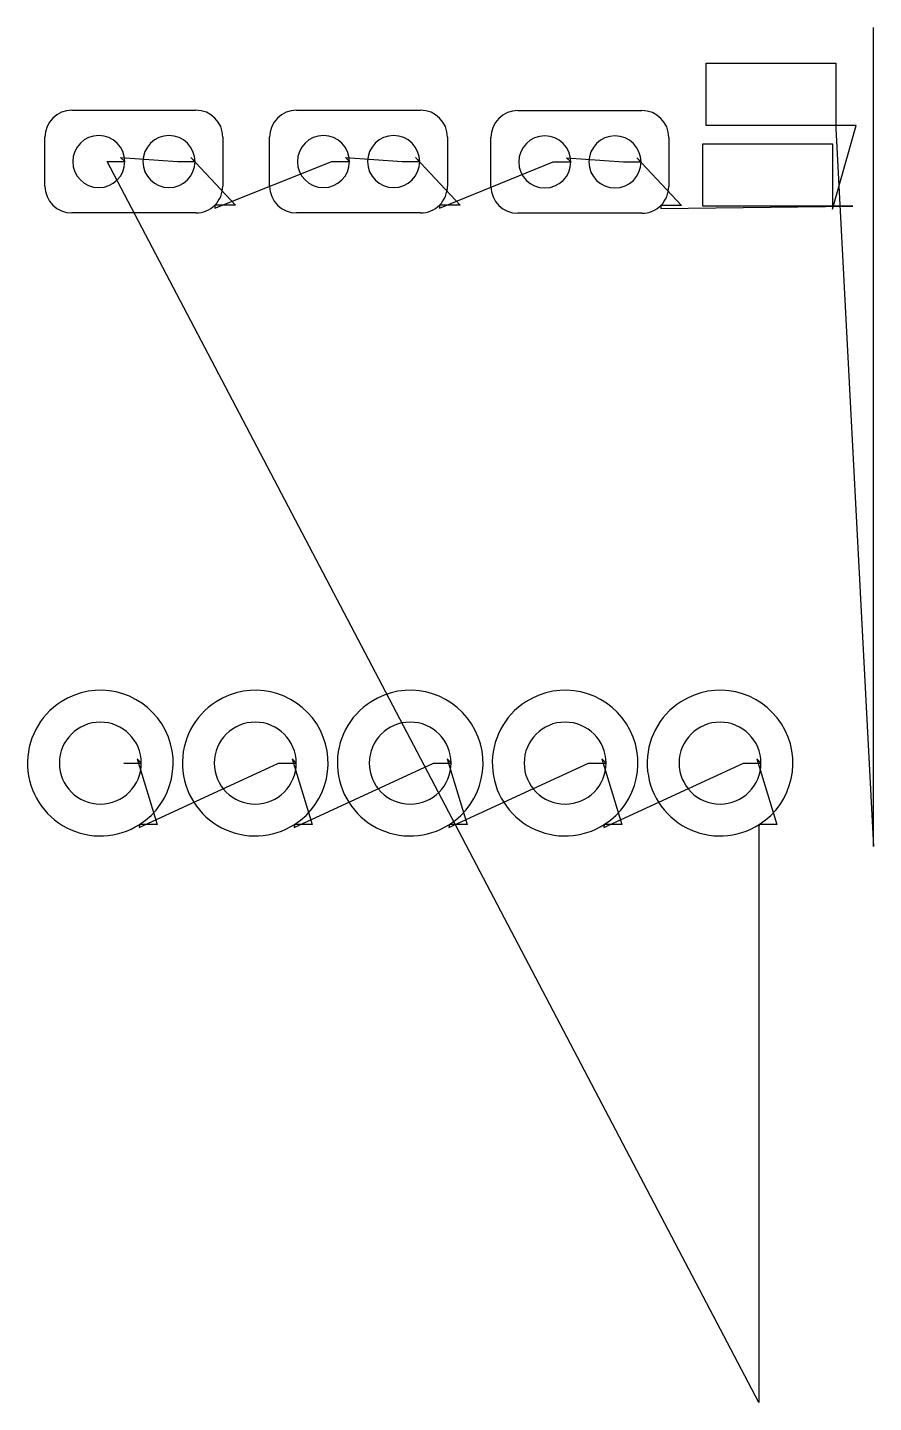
# Model space of a CAD drawing. Header units: metres. Extents: x 1216 to 2662, y 0 to 2350.
import ezdxf

# ---------------------------------------------------------------- set-up
doc = ezdxf.new("R2010")
doc.units = ezdxf.units.M

msp = doc.modelspace()

# ---------------------------------------------------------------- linework, layer by layer
at = {"layer": 'TOOL_0'}
for p, q in [((2661.808, 2348.999), (2661.808, 2349.999)), ((2661.808, 950.072), (2661.808, 2348.999)), ((2375.865, 2182.578), (2375.865, 2289.078)), ((2375.865, 2289.078), (2597.365, 2289.078)), ((2597.365, 2289.078), (2597.365, 2182.578)), ((1291.578, 2208.633), (1503.578, 2208.633)), ((1675.607, 2208.633), (1887.607, 2208.633)), ((2053.904, 2208.058), (2265.904, 2208.058)), ((1245.578, 2079.033), (1245.578, 2162.633)), ((1549.578, 2162.633), (1549.578, 2079.033)), ((1629.607, 2079.033), (1629.607, 2162.633)), ((1933.607, 2162.633), (1933.607, 2079.033)), ((2007.904, 2078.458), (2007.904, 2162.058)), ((2311.904, 2162.058), (2311.904, 2078.458)), ((2597.365, 2182.578), (2375.865, 2182.578)), ((2591.634, 2039.584), (2632.365, 2182.578)), ((2632.365, 2182.578), (2597.365, 2182.578)), ((2597.365, 2182.578), (2597.365, 2177.578)), ((2597.365, 2177.578), (2661.808, 950.072)), ((2370.134, 2044.584), (2370.134, 2151.084)), ((2370.134, 2151.084), (2591.634, 2151.084)), ((2591.634, 2151.084), (2591.634, 2044.584)), ((2465.787, -0.001), (1352.078, 2120.833)), ((1352.078, 2120.833), (1382.078, 2120.833)), ((1382.078, 2120.833), (1375.007, 2127.904)), ((1375.007, 2127.904), (1472.078, 2120.833)), ((1472.078, 2120.833), (1502.078, 2120.833)), ((1502.078, 2120.833), (1495.007, 2127.904)), ((1495.007, 2127.904), (1571.105, 2046.506)), ((1536.105, 2041.506), (1736.107, 2120.833)), ((1736.107, 2120.833), (1766.107, 2120.833)), ((1766.107, 2120.833), (1759.036, 2127.904)), ((1759.036, 2127.904), (1856.107, 2120.833)), ((1856.107, 2120.833), (1886.107, 2120.833)), ((1886.107, 2120.833), (1879.036, 2127.904)), ((1879.036, 2127.904), (1955.134, 2046.506)), ((1920.134, 2041.506), (2114.404, 2120.258)), ((2114.404, 2120.258), (2144.404, 2120.258)), ((2144.404, 2120.258), (2137.333, 2127.329)), ((2137.333, 2127.329), (2234.404, 2120.258)), ((2234.404, 2120.258), (2264.404, 2120.258)), ((2264.404, 2120.258), (2257.333, 2127.329)), ((2257.333, 2127.329), (2333.431, 2045.931)), ((1571.105, 2046.506), (1536.105, 2046.506)), ((1536.105, 2046.506), (1536.105, 2041.506)), ((1955.134, 2046.506), (1920.134, 2046.506)), ((1920.134, 2046.506), (1920.134, 2041.506)), ((2333.431, 2045.931), (2298.431, 2045.931)), ((2298.431, 2045.931), (2298.431, 2040.931)), ((2298.431, 2040.931), (2626.634, 2044.584)), ((2591.634, 2044.584), (2370.134, 2044.584)), ((2626.634, 2044.584), (2591.634, 2044.584)), ((2591.634, 2044.584), (2591.634, 2039.584)), ((1503.578, 2033.033), (1291.578, 2033.033)), ((1887.607, 2033.033), (1675.607, 2033.033)), ((2265.904, 2032.458), (2053.904, 2032.458)), ((1380.261, 1092.778), (1410.261, 1092.778)), ((1410.261, 1092.778), (1403.19, 1099.849)), ((1403.19, 1099.849), (1437.372, 987.945)), ((1406.555, 982.809), (1645.069, 1092.778)), ((1645.069, 1092.778), (1675.069, 1092.778)), ((1675.069, 1092.778), (1667.998, 1099.849)), ((1667.998, 1099.849), (1702.18, 987.945)), ((1671.363, 982.809), (1909.877, 1092.778)), ((1909.877, 1092.778), (1939.877, 1092.778)), ((1939.877, 1092.778), (1932.806, 1099.849)), ((1932.806, 1099.849), (1966.988, 987.945)), ((1936.171, 982.809), (2174.685, 1092.778)), ((2174.685, 1092.778), (2204.685, 1092.778)), ((2204.685, 1092.778), (2197.614, 1099.849)), ((2197.614, 1099.849), (2231.796, 987.945)), ((2200.979, 982.809), (2439.493, 1092.778)), ((2439.493, 1092.778), (2469.493, 1092.778)), ((2469.493, 1092.778), (2462.422, 1099.849)), ((2462.422, 1099.849), (2496.604, 987.945)), ((1407.21, 987.811), (1406.555, 982.809)), ((1437.372, 987.945), (1407.21, 987.811)), ((1672.018, 987.811), (1671.363, 982.809)), ((1702.18, 987.945), (1672.018, 987.811)), ((1936.826, 987.811), (1936.171, 982.809)), ((1966.988, 987.945), (1936.826, 987.811)), ((2201.634, 987.811), (2200.979, 982.809)), ((2231.796, 987.945), (2201.634, 987.811)), ((2466.442, 987.811), (2465.787, 982.809)), ((2496.604, 987.945), (2466.442, 987.811)), ((2465.787, 982.809), (2465.787, -0.001))]:
    msp.add_line(p, q, dxfattribs=at)
for centre, radius, start, end in [((1291.578, 2162.633), 46, 90, 180), ((1503.578, 2162.633), 46, 0, 90), ((1675.607, 2162.633), 46, 90, 180), ((1887.607, 2162.633), 46, 0, 90), ((2053.904, 2162.058), 46, 90, 180), ((2265.904, 2162.058), 46, 0, 90), ((1337.578, 2120.833), 44.5, 0, 180), ((1457.578, 2120.833), 44.5, 0, 180), ((1721.607, 2120.833), 44.5, 0, 180), ((1841.607, 2120.833), 44.5, 0, 180), ((2099.904, 2120.258), 44.5, 0, 180), ((2219.904, 2120.258), 44.5, 0, 180), ((1337.578, 2120.833), 44.5, 180, 0), ((1457.578, 2120.833), 44.5, 180, 0), ((1721.607, 2120.833), 44.5, 180, 0), ((1841.607, 2120.833), 44.5, 180, 0), ((2099.904, 2120.258), 44.5, 180, 0), ((2219.904, 2120.258), 44.5, 180, 0), ((1291.578, 2079.033), 46, 180, 270), ((1503.578, 2079.033), 46, 315, 0), ((1675.607, 2079.033), 46, 180, 270), ((1887.607, 2079.033), 46, 315, 0), ((2053.904, 2078.458), 46, 180, 270), ((2265.904, 2078.458), 46, 315, 0), ((1503.578, 2079.033), 46, 270, 315), ((1887.607, 2079.033), 46, 270, 315), ((2265.904, 2078.458), 46, 270, 315), ((1340.261, 1092.778), 124.5, 302.530137, 122.530137), ((1605.069, 1092.778), 124.5, 302.530137, 122.530137), ((1869.877, 1092.778), 124.5, 302.530137, 122.530137), ((2134.685, 1092.778), 124.5, 302.530137, 122.530137), ((2399.493, 1092.778), 124.5, 302.530137, 122.530137), ((1340.261, 1092.778), 124.5, 122.530137, 302.530137), ((1605.069, 1092.778), 124.5, 122.530137, 302.530137), ((1869.877, 1092.778), 124.5, 122.530137, 302.530137), ((2134.685, 1092.778), 124.5, 122.530137, 302.530137), ((2399.493, 1092.778), 124.5, 122.530137, 302.530137), ((1340.261, 1092.778), 70, 0, 180), ((1605.069, 1092.778), 70, 0, 180), ((1869.877, 1092.778), 70, 0, 180), ((2134.685, 1092.778), 70, 0, 180), ((2399.493, 1092.778), 70, 0, 180), ((1340.261, 1092.778), 70, 180, 0), ((1605.069, 1092.778), 70, 180, 0), ((1869.877, 1092.778), 70, 180, 0), ((2134.685, 1092.778), 70, 180, 0), ((2399.493, 1092.778), 70, 180, 0)]:
    msp.add_arc(centre, radius, start, end, dxfattribs=at)

doc.saveas('drawing.dxf')
